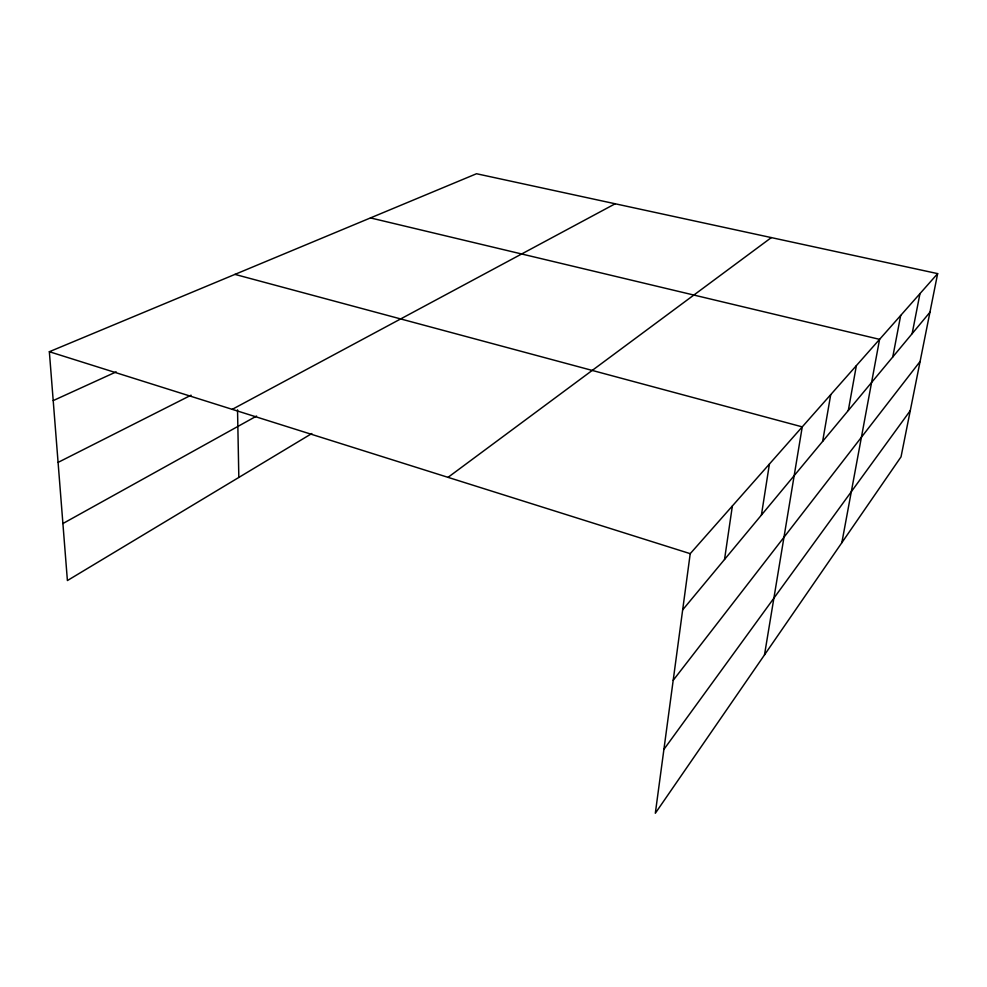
<?xml version="1.0" encoding="UTF-8"?>
<svg xmlns="http://www.w3.org/2000/svg" width="987" height="987" viewBox="0 0 987 987"><rect width="100%" height="100%" fill="white"/><g stroke="black" fill="none" stroke-linecap="round" stroke-linejoin="round"><path stroke-width="1.48" d="M937.65 273.621L690.221 553.67L655.319 813.263L901.032 456.858L937.65 273.621L476.524 173.737L49.35 351.717L67.4 580.553L311.806 433.54M724.532 559.469L732.366 505.973M761.421 515.066L769.416 464.038M764.493 654.912L802.246 426.877L234.943 274.386M822.64 441.386L830.721 394.652M848.302 410.493L856.371 365.622M841.849 542.714L879.577 339.355L370.47 217.917M892.766 356.973L900.687 315.458M912.148 333.655L919.97 293.632M663.906 749.404L910.273 410.617M673.196 680.327L920.094 361.464M682.671 609.855L929.939 312.237M448.036 477.35L771.341 237.596M62.897 523.542L256.583 416.058M232.253 409.346L615.197 203.766M58.085 462.397L191.083 395.182M53.199 400.599L116.182 371.889M49.35 351.717L690.221 553.67M237.534 409.827L238.829 477.437"/></g></svg>
